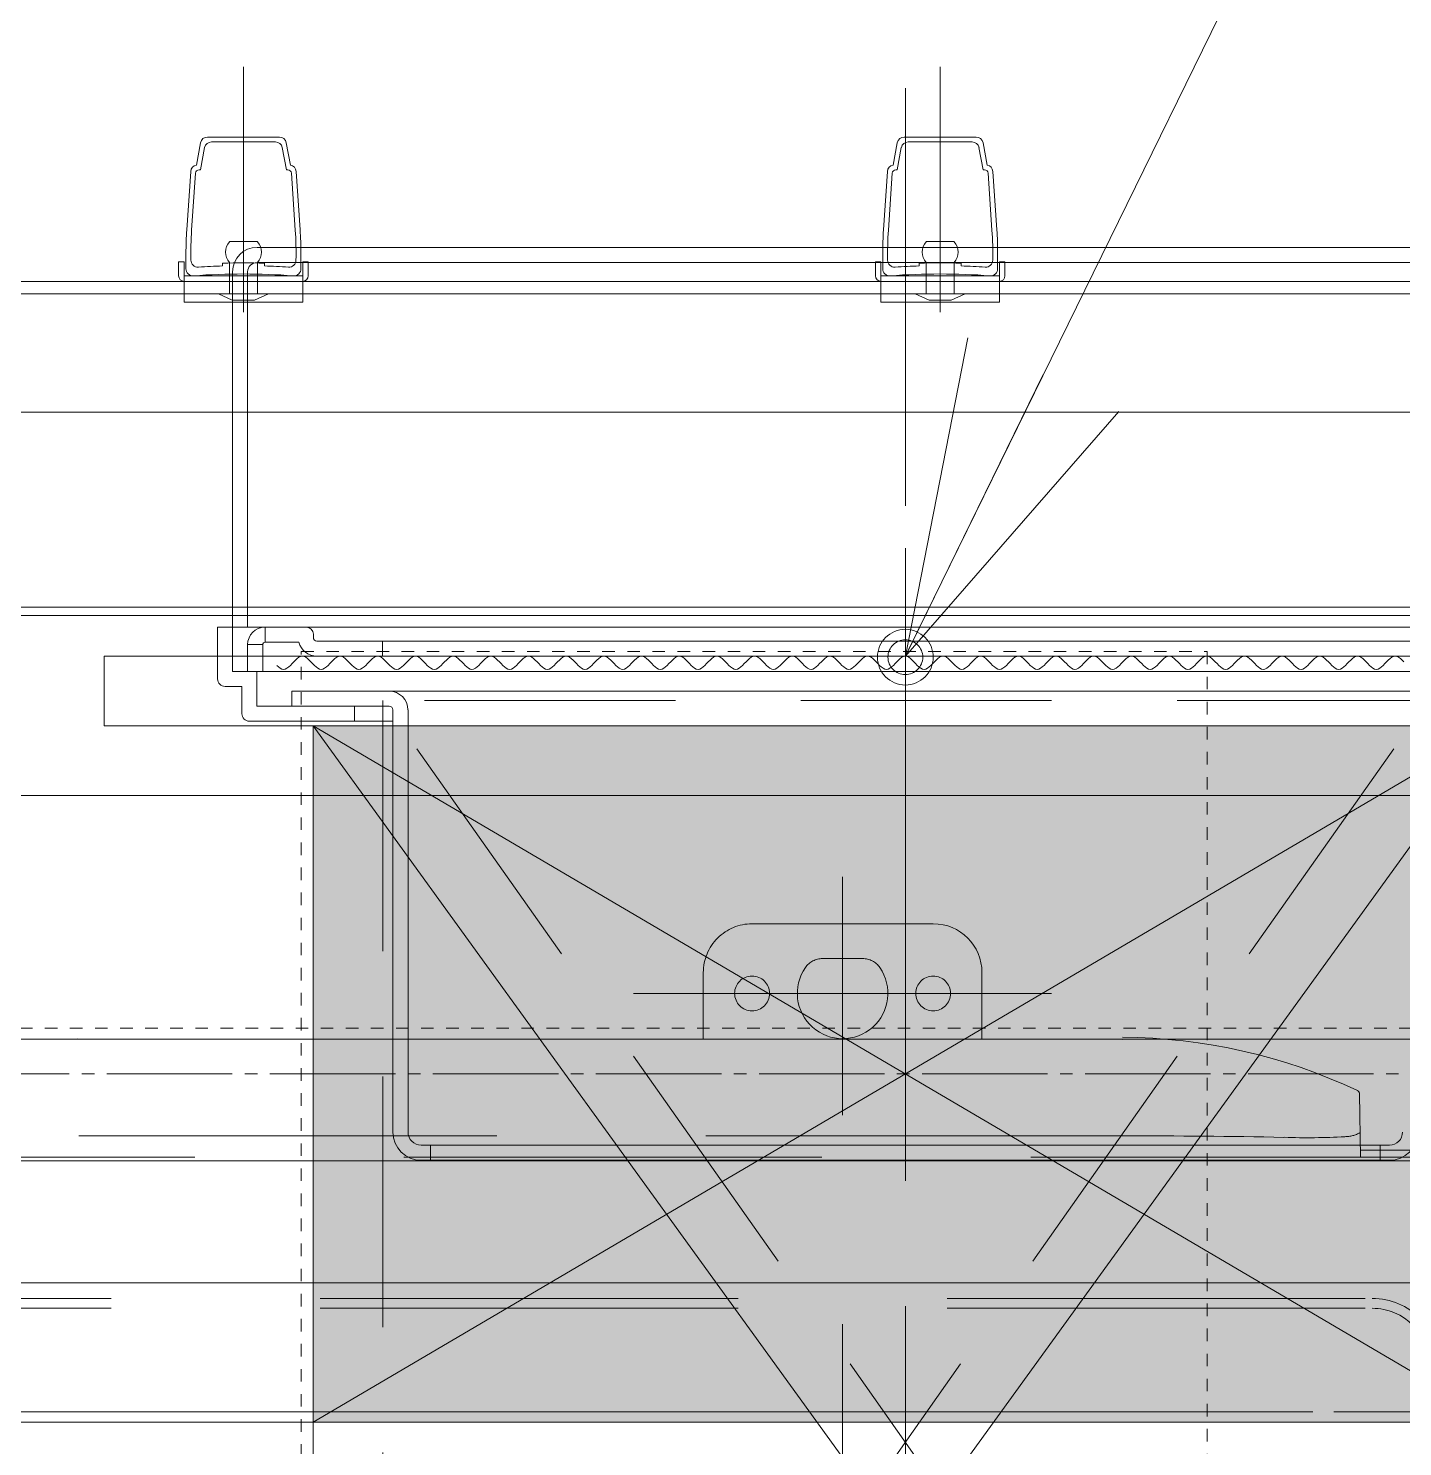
# Model space of a CAD drawing. Units: millimetres at full size, sheet at 1:30. Extents: x -17796 to 21385, y -23279 to 7734.
# Drawn here: x -9975.6 to -9778.3, y 3428.9 to 3632.5 of the extents above; entities that cross this region are included whole.
import ezdxf

# ---------------------------------------------------------------- set-up
doc = ezdxf.new("R2010")
doc.units = ezdxf.units.MM
doc.header["$LTSCALE"] = 30
for name, pattern in [('DASHED1', [1.8, 1.2, -0.6]), ('DASHED2', [3, 2, -1]), ('USER10', [0.12, 0.06, -0.06]), ('USER4', [0.78, 0.6, -0.06, 0.06, -0.06])]:
    doc.linetypes.add(name, pattern=pattern)
for name, color, linetype, lineweight in [('0-1_(W)電灯', 253, 'Continuous', 18), ('0-B_0_6P', 54, 'USER4', 18), ('3-8_符号', 6, 'Continuous', 18), ('3-C_備品', 6, 'Continuous', 18), ('E-6_白実線', 134, 'Continuous', 9), ('E-A_---', 4, 'DASHED2', 9), ('F-6_白実線', 134, 'Continuous', 9)]:
    doc.layers.add(name, color=color, linetype=linetype, lineweight=lineweight)

# ---------------------------------------------------------------- blocks, each defined once
blk = doc.blocks.new('ah220k')
at = {"layer": 'E-A_---', "color": 7}
for p, q in [((-279.26, 188.09), (-279.26, -206.12)), ((245.74, -144.2), (-355.26, -144.2)), ((245.74, -145.61), (-355.26, -145.61)), ((-366.26, -165.9), (256.74, -165.9)), ((-366.26, -166.9), (-353.59, -166.9)), ((-353.6, -165.9), (-353.44, -175)), ((-319.64, -168.95), (103.03, -168.95)), ((-319.41, -182.76), (102.8, -183.1)), ((-299.26, -192.4), (-299.26, -182.78)), ((-259.26, -182.81), (-259.26, -192.4)), ((-309.26, -189.4), (-249.26, -189.4)), ((-282.13, -194.4), (-276.38, -194.4)), ((-266.26, -199.4), (-292.26, -199.4))]:
    blk.add_line(p, q, dxfattribs=at)
for centre in [(-292.26, -189.4), (-266.26, -189.4)]:
    blk.add_circle(centre, 2.5, dxfattribs=at)
for centre, radius, start, end in [((-355.26, -135.9), 9.71, 180, 270), ((-355.26, -135.9), 8.29, 180, 270), ((-351.31, -173.39), 4.56, 90.3364, 119.2362), ((-346.02, -266.84), 98.16, 88.0317, 93.1056), ((-321.2, 896.18), 1065.13, 268.84881, 270.08379), ((-352.94, -174.99), 0.5, 181.0318, 245.1723), ((-318.99, -103.11), 80, 244.7183, 269.6983), ((-279.26, -189.4), 6.5, 325.1501, 214.8499), ((-292.26, -192.4), 7, 180, 270), ((-282.13, -191.4), 3, 214.8499, 270), ((-276.38, -191.4), 3, 270, 325.1501), ((-266.26, -192.4), 7, 270, 0)]:
    blk.add_arc(centre, radius, start, end, dxfattribs=at)

msp = doc.modelspace()

# ---------------------------------------------------------------- linework, layer by layer
at = {"layer": '0-1_(W)電灯', "color": 9}
for p, q in [((-9944.72, 3627.02), (-9944.72, 3591.79)), ((-9844.72, 3627.02), (-9844.72, 3591.79)), ((-9949.89, 3616.94), (-9939.55, 3616.94)), ((-9849.89, 3616.94), (-9839.55, 3616.94)), ((-9950.88, 3616.12), (-9951.48, 3612.92)), ((-9950.3, 3615.42), (-9950.9, 3612.22)), ((-9949.31, 3616.24), (-9940.13, 3616.24)), ((-9939.15, 3615.42), (-9938.55, 3612.22)), ((-9938.57, 3616.12), (-9937.97, 3612.92)), ((-9850.88, 3616.12), (-9851.48, 3612.92)), ((-9850.3, 3615.42), (-9850.9, 3612.22)), ((-9849.31, 3616.24), (-9840.13, 3616.24)), ((-9839.15, 3615.42), (-9838.55, 3612.22)), ((-9838.57, 3616.12), (-9837.97, 3612.92)), ((-9952.29, 3612), (-9952.86, 3603.64)), ((-9951.6, 3611.75), (-9952.16, 3603.59)), ((-9951.1, 3612.22), (-9950.9, 3612.22)), ((-9938.55, 3612.22), (-9938.34, 3612.22)), ((-9937.29, 3603.59), (-9937.84, 3611.75)), ((-9936.59, 3603.64), (-9937.16, 3612)), ((-9852.29, 3612), (-9852.86, 3603.64)), ((-9851.6, 3611.75), (-9852.16, 3603.59)), ((-9851.1, 3612.22), (-9850.9, 3612.22)), ((-9838.55, 3612.22), (-9838.34, 3612.22)), ((-9837.29, 3603.59), (-9837.84, 3611.75)), ((-9836.59, 3603.64), (-9837.16, 3612)), ((-9946.72, 3601.92), (-9942.72, 3601.92)), ((-9846.72, 3601.92), (-9842.72, 3601.92)), ((-9954.02, 3599.02), (-9954.02, 3597.02)), ((-9953.22, 3599.02), (-9954.02, 3599.02)), ((-9953.22, 3599.02), (-9953.22, 3593.22)), ((-9952.97, 3600.23), (-9952.97, 3598.02)), ((-9947.72, 3598.83), (-9947.72, 3598.43)), ((-9946.72, 3597.02), (-9946.72, 3598.92)), ((-9942.72, 3597.02), (-9942.72, 3598.92)), ((-9941.72, 3598.83), (-9941.72, 3598.43)), ((-9936.47, 3600.23), (-9936.47, 3598.02)), ((-9936.22, 3599.02), (-9936.22, 3593.22)), ((-9935.42, 3599.02), (-9936.22, 3599.02)), ((-9935.42, 3599.02), (-9935.42, 3597.02)), ((-9854.02, 3599.02), (-9854.02, 3597.02)), ((-9853.22, 3599.02), (-9854.02, 3599.02)), ((-9853.22, 3599.02), (-9853.22, 3593.22)), ((-9852.97, 3600.23), (-9852.97, 3598.02)), ((-9847.72, 3598.83), (-9847.72, 3598.43)), ((-9846.72, 3597.02), (-9846.72, 3598.92)), ((-9842.72, 3597.02), (-9842.72, 3598.92)), ((-9841.72, 3598.83), (-9841.72, 3598.43)), ((-9836.47, 3600.23), (-9836.47, 3598.02)), ((-9836.22, 3599.02), (-9836.22, 3593.22)), ((-9835.42, 3599.02), (-9836.22, 3599.02)), ((-9835.42, 3599.02), (-9835.42, 3597.02)), ((-9936.22, 3597.02), (-9953.22, 3597.02)), ((-9946.72, 3594.42), (-9946.72, 3596.96)), ((-9942.72, 3594.42), (-9942.72, 3596.96)), ((-9836.22, 3597.02), (-9853.22, 3597.02)), ((-9846.72, 3594.42), (-9846.72, 3596.96)), ((-9842.72, 3594.42), (-9842.72, 3596.96)), ((-10981.82, 3594.42), (-9775.97, 3594.42)), ((-9936.22, 3596.22), (-9953.22, 3596.22)), ((-9946.32, 3593.52), (-9948.32, 3594.42)), ((-9943.12, 3593.52), (-9941.12, 3594.42)), ((-9836.22, 3596.22), (-9853.22, 3596.22)), ((-9846.32, 3593.52), (-9848.32, 3594.42)), ((-9843.12, 3593.52), (-9841.12, 3594.42)), ((-9936.22, 3593.22), (-9953.22, 3593.22)), ((-9946.32, 3593.52), (-9943.12, 3593.52)), ((-9836.22, 3593.22), (-9853.22, 3593.22)), ((-9846.32, 3593.52), (-9843.12, 3593.52)), ((-11018.07, 3577.42), (-9768.37, 3577.42)), ((-9788.22, 3549.42), (-11001.23, 3549.42)), ((-11001.23, 3548.22), (-9788.22, 3548.22)), ((-9788.22, 3549.42), (-9665.72, 3549.42)), ((-9788.22, 3548.22), (-9650.72, 3548.22)), ((-11099.72, 3522.42), (-9689.72, 3522.42)), ((-10374.72, 3469.92), (-9727.72, 3469.92)), ((-11099.72, 3452.42), (-9689.72, 3452.42)), ((-9791.22, 3433.92), (-11114.72, 3433.92)), ((-9674.72, 3433.92), (-9788.22, 3433.92)), ((-9791.22, 3432.42), (-11114.72, 3432.42)), ((-9674.72, 3432.42), (-9788.22, 3432.42))]:
    msp.add_line(p, q, dxfattribs=at)
at = {"layer": '0-1_(W)電灯', "color": 7}
msp.add_line((-9689.72, 3487.42), (-11099.72, 3487.42), dxfattribs=at)
at = {"layer": '0-1_(W)電灯', "color": 9}
msp.add_lwpolyline([(-10504.47, 3596.22), (-9775.87, 3596.22), (-9756.47, 3596.22)], dxfattribs=at)
msp.add_lwpolyline([(-9689.72, 3452.42), (-11099.72, 3452.42), (-11099.72, 3522.42), (-9689.72, 3522.42)], close=True, dxfattribs=at)
for centre, radius, start, end in [((-9949.89, 3615.94), 1, 90, 169.3803), ((-9939.55, 3615.94), 1, 10.6197, 90), ((-9849.89, 3615.94), 1, 90, 169.3803), ((-9839.55, 3615.94), 1, 10.6197, 90), ((-9949.31, 3615.24), 1, 90, 169.3803), ((-9940.13, 3615.24), 1, 10.6197, 90), ((-9849.31, 3615.24), 1, 90, 169.3803), ((-9840.13, 3615.24), 1, 10.6197, 90), ((-9951.29, 3611.94), 1, 100.8048, 176.0995), ((-9938.16, 3611.94), 1, 3.9005, 79.1952), ((-9851.29, 3611.94), 1, 100.8048, 176.0995), ((-9838.16, 3611.94), 1, 3.9005, 79.1952), ((-9951.1, 3611.72), 0.5, 90, 176.0995), ((-9938.34, 3611.72), 0.5, 3.9005, 90), ((-9851.1, 3611.72), 0.5, 90, 176.0995), ((-9838.34, 3611.72), 0.5, 3.9005, 90), ((-9902.97, 3600.23), 50, 176.0995, 180), ((-9902.97, 3600.23), 49.3, 176.0995, 181.146), ((-9986.47, 3600.23), 49.3, 358.854, 3.9005), ((-9986.47, 3600.23), 50, 0, 3.9005), ((-9802.97, 3600.23), 50, 176.0995, 180), ((-9802.97, 3600.23), 49.3, 176.0995, 181.146), ((-9886.47, 3600.23), 49.3, 358.854, 3.9005), ((-9886.47, 3600.23), 50, 0, 3.9005), ((-9945.12, 3600.42), 2.19, 136.8476, 223.1524), ((-9944.32, 3600.42), 2.19, 316.8476, 43.1524), ((-9845.12, 3600.42), 2.19, 136.8476, 223.1524), ((-9844.32, 3600.42), 2.19, 316.8476, 43.1524), ((-9951.26, 3599.27), 1, 181.146, 273.6692), ((-9944.72, 3497.28), 101.2, 91.6987, 93.6692), ((-9944.72, 3497.28), 101.6, 88.308, 91.692), ((-9944.72, 3497.28), 101.2, 86.3308, 88.3013), ((-9938.18, 3599.27), 1, 266.3308, 358.854), ((-9851.26, 3599.27), 1, 181.146, 273.6692), ((-9844.72, 3497.28), 101.2, 91.6987, 93.6692), ((-9844.72, 3497.28), 101.6, 88.308, 91.692), ((-9844.72, 3497.28), 101.2, 86.3308, 88.3013), ((-9838.18, 3599.27), 1, 266.3308, 358.854), ((-9953.22, 3597.02), 0.8, 180, 270), ((-9951.97, 3598.02), 1, 180, 274.1164), ((-9944.72, 3497.28), 100, 85.8837, 94.1164), ((-9937.47, 3598.02), 1, 265.8836, 0), ((-9936.22, 3597.02), 0.8, 270, 0), ((-9853.22, 3597.02), 0.8, 180, 270), ((-9851.97, 3598.02), 1, 180, 274.1164), ((-9844.72, 3497.28), 100, 85.8837, 94.1164), ((-9837.47, 3598.02), 1, 265.8836, 0), ((-9836.22, 3597.02), 0.8, 270, 0)]:
    msp.add_arc(centre, radius, start, end, dxfattribs=at)
at = {"layer": '0-B_0_6P'}
msp.add_line((-16539.72, 3482.42), (-7839.72, 3482.42), dxfattribs=at)
at = {"layer": '3-8_符号', "linetype": 'USER10'}
for p, q in [((-9806.42, 3543.05), (-9806.42, 3143.05)), ((-10556.42, 3488.98), (-9756.42, 3488.98))]:
    msp.add_line(p, q, dxfattribs=at)
msp.add_lwpolyline([(-9936.42, 3143.05), (-9936.42, 3543.05), (-9806.42, 3543.05)], dxfattribs=at)
at = {"layer": '3-C_備品', "color": 7}
msp.add_line((-9849.72, 3542.42), (-9829.92, 3582.83), dxfattribs=at)
at = {"layer": '3-C_備品'}
for p, q in [((-9934.72, 3532.42), (-9934.72, 3297.42)), ((-9934.72, 3532.42), (-9764.72, 3297.42)), ((-9934.72, 3297.42), (-9764.72, 3532.42))]:
    msp.add_line(p, q, dxfattribs=at)
msp.add_lwpolyline([(-9649.21, 3767.49), (-9739.43, 3767.49), (-9849.33, 3543.22)], dxfattribs=at)
at = {"layer": '3-C_備品', "color": 7}
msp.add_lwpolyline([(-9819.09, 3577.52), (-9849.72, 3542.42), (-9840.75, 3588.13)], dxfattribs=at)
at = {"layer": '3-C_備品'}
msp.add_lwpolyline([(-9964.72, 3542.42), (-9734.72, 3542.42), (-9734.72, 3532.42), (-9964.72, 3532.42)], close=True, dxfattribs=at)
at = {"layer": 'E-6_白実線', "linetype": 'DASHED1'}
for p, q in [((-9849.72, 3611.92), (-9849.72, 3459.2)), ((-9849.72, 3611.06), (-9849.72, 3283.09)), ((-9774.72, 3536.06), (-9924.72, 3536.06)), ((-9924.72, 3536.06), (-9924.72, 3323.06)), ((-9774.72, 3323.06), (-9924.72, 3536.06)), ((-9924.72, 3323.06), (-9774.72, 3536.06))]:
    msp.add_line(p, q, dxfattribs=at)
at = {"layer": 'E-6_白実線'}
for p, q in [((-9756.68, 3601.1), (-9942.77, 3601.1)), ((-9756.68, 3598.94), (-9942.77, 3598.94)), ((-9946.28, 3597.58), (-9946.28, 3546.57)), ((-9944.12, 3597.58), (-9944.12, 3546.57)), ((-9948.44, 3539.14), (-9948.44, 3546.57)), ((-9946.28, 3540.22), (-9946.28, 3546.57)), ((-9757.83, 3546.57), (-9941.62, 3546.57)), ((-9934.69, 3545.57), (-9934.69, 3545.07)), ((-9944.12, 3544.06), (-9944.12, 3540.22)), ((-9944.12, 3544.06), (-9944.12, 3540.22)), ((-9941.95, 3544.06), (-9944.12, 3544.06)), ((-9941.95, 3544.06), (-9941.95, 3540.22)), ((-9941.62, 3544.4), (-9936.77, 3544.4)), ((-9765.26, 3544.57), (-9934.19, 3544.57)), ((-9924.77, 3544.57), (-9924.77, 3542.4)), ((-9934.79, 3541.33), (-9934.54, 3541.08)), ((-9765.26, 3542.4), (-9934.19, 3542.4)), ((-9919.8, 3542.36), (-9920.04, 3542.4)), ((-9919.57, 3542.24), (-9919.8, 3542.36)), ((-9919.33, 3542.06), (-9919.57, 3542.24)), ((-9919.09, 3541.83), (-9919.33, 3542.06)), ((-9918.84, 3541.58), (-9919.09, 3541.83)), ((-9918.59, 3541.33), (-9918.84, 3541.58)), ((-9918.34, 3541.08), (-9918.59, 3541.33)), ((-9916.09, 3541.33), (-9916.34, 3541.08)), ((-9915.85, 3541.58), (-9916.09, 3541.33)), ((-9915.6, 3541.83), (-9915.85, 3541.58)), ((-9915.36, 3542.06), (-9915.6, 3541.83)), ((-9915.12, 3542.24), (-9915.36, 3542.06)), ((-9914.87, 3542.36), (-9915.12, 3542.24)), ((-9914.63, 3542.4), (-9914.87, 3542.36)), ((-9914.38, 3542.36), (-9914.63, 3542.4)), ((-9914.14, 3542.24), (-9914.38, 3542.36)), ((-9913.89, 3542.06), (-9914.14, 3542.24)), ((-9913.65, 3541.83), (-9913.89, 3542.06)), ((-9913.4, 3541.58), (-9913.65, 3541.83)), ((-9913.15, 3541.33), (-9913.4, 3541.58)), ((-9912.91, 3541.08), (-9913.15, 3541.33)), ((-9910.69, 3541.33), (-9910.94, 3541.08)), ((-9910.45, 3541.58), (-9910.69, 3541.33)), ((-9910.2, 3541.83), (-9910.45, 3541.58)), ((-9909.96, 3542.06), (-9910.2, 3541.83)), ((-9909.71, 3542.24), (-9909.96, 3542.06)), ((-9909.46, 3542.36), (-9909.71, 3542.24)), ((-9909.22, 3542.4), (-9909.46, 3542.36)), ((-9908.97, 3542.36), (-9909.22, 3542.4)), ((-9908.73, 3542.24), (-9908.97, 3542.36)), ((-9908.48, 3542.06), (-9908.73, 3542.24)), ((-9908.24, 3541.83), (-9908.48, 3542.06)), ((-9907.99, 3541.58), (-9908.24, 3541.83)), ((-9907.74, 3541.33), (-9907.99, 3541.58)), ((-9907.5, 3541.08), (-9907.74, 3541.33)), ((-9905.28, 3541.33), (-9905.53, 3541.08)), ((-9905.04, 3541.58), (-9905.28, 3541.33)), ((-9904.79, 3541.83), (-9905.04, 3541.58)), ((-9904.55, 3542.06), (-9904.79, 3541.83)), ((-9904.3, 3542.24), (-9904.55, 3542.06)), ((-9904.06, 3542.36), (-9904.3, 3542.24)), ((-9903.81, 3542.4), (-9904.06, 3542.36)), ((-9903.56, 3542.36), (-9903.81, 3542.4)), ((-9903.32, 3542.24), (-9903.56, 3542.36)), ((-9903.07, 3542.06), (-9903.32, 3542.24)), ((-9902.83, 3541.83), (-9903.07, 3542.06)), ((-9902.58, 3541.58), (-9902.83, 3541.83)), ((-9902.33, 3541.33), (-9902.58, 3541.58)), ((-9902.09, 3541.08), (-9902.33, 3541.33)), ((-9899.88, 3541.33), (-9900.12, 3541.08)), ((-9899.63, 3541.58), (-9899.88, 3541.33)), ((-9899.38, 3541.83), (-9899.63, 3541.58)), ((-9899.14, 3542.06), (-9899.38, 3541.83)), ((-9898.89, 3542.24), (-9899.14, 3542.06)), ((-9898.65, 3542.36), (-9898.89, 3542.24)), ((-9898.4, 3542.4), (-9898.65, 3542.36)), ((-9898.16, 3542.36), (-9898.4, 3542.4)), ((-9897.91, 3542.24), (-9898.16, 3542.36)), ((-9897.66, 3542.06), (-9897.91, 3542.24)), ((-9897.42, 3541.83), (-9897.66, 3542.06)), ((-9897.17, 3541.58), (-9897.42, 3541.83)), ((-9896.93, 3541.33), (-9897.17, 3541.58)), ((-9896.68, 3541.08), (-9896.93, 3541.33)), ((-9894.47, 3541.33), (-9894.71, 3541.08)), ((-9894.22, 3541.58), (-9894.47, 3541.33)), ((-9893.98, 3541.83), (-9894.22, 3541.58)), ((-9893.73, 3542.06), (-9893.98, 3541.83)), ((-9893.48, 3542.24), (-9893.73, 3542.06)), ((-9893.24, 3542.36), (-9893.48, 3542.24)), ((-9892.99, 3542.4), (-9893.24, 3542.36)), ((-9892.75, 3542.36), (-9892.99, 3542.4)), ((-9892.5, 3542.24), (-9892.75, 3542.36)), ((-9892.26, 3542.06), (-9892.5, 3542.24)), ((-9892.01, 3541.83), (-9892.26, 3542.06)), ((-9891.76, 3541.58), (-9892.01, 3541.83)), ((-9891.52, 3541.33), (-9891.76, 3541.58)), ((-9891.27, 3541.08), (-9891.52, 3541.33)), ((-9889.06, 3541.33), (-9889.3, 3541.08)), ((-9888.81, 3541.58), (-9889.06, 3541.33)), ((-9888.57, 3541.83), (-9888.81, 3541.58)), ((-9888.32, 3542.06), (-9888.57, 3541.83)), ((-9888.08, 3542.24), (-9888.32, 3542.06)), ((-9887.83, 3542.36), (-9888.08, 3542.24)), ((-9887.58, 3542.4), (-9887.83, 3542.36)), ((-9887.34, 3542.36), (-9887.58, 3542.4)), ((-9887.09, 3542.24), (-9887.34, 3542.36)), ((-9886.85, 3542.06), (-9887.09, 3542.24)), ((-9886.6, 3541.83), (-9886.85, 3542.06)), ((-9886.35, 3541.58), (-9886.6, 3541.83)), ((-9886.11, 3541.33), (-9886.35, 3541.58)), ((-9885.86, 3541.08), (-9886.11, 3541.33)), ((-9883.65, 3541.33), (-9883.9, 3541.08)), ((-9883.4, 3541.58), (-9883.65, 3541.33)), ((-9883.16, 3541.83), (-9883.4, 3541.58)), ((-9882.91, 3542.06), (-9883.16, 3541.83)), ((-9882.67, 3542.24), (-9882.91, 3542.06)), ((-9882.42, 3542.36), (-9882.67, 3542.24)), ((-9882.18, 3542.4), (-9882.42, 3542.36)), ((-9881.93, 3542.36), (-9882.18, 3542.4)), ((-9881.68, 3542.24), (-9881.93, 3542.36)), ((-9881.44, 3542.06), (-9881.68, 3542.24)), ((-9881.19, 3541.83), (-9881.44, 3542.06)), ((-9880.95, 3541.58), (-9881.19, 3541.83)), ((-9880.7, 3541.33), (-9880.95, 3541.58)), ((-9880.45, 3541.08), (-9880.7, 3541.33)), ((-9878.24, 3541.33), (-9878.49, 3541.08)), ((-9878, 3541.58), (-9878.24, 3541.33)), ((-9877.75, 3541.83), (-9878, 3541.58)), ((-9877.5, 3542.06), (-9877.75, 3541.83)), ((-9877.26, 3542.24), (-9877.5, 3542.06)), ((-9877.01, 3542.36), (-9877.26, 3542.24)), ((-9876.77, 3542.4), (-9877.01, 3542.36)), ((-9876.52, 3542.36), (-9876.77, 3542.4)), ((-9876.28, 3542.24), (-9876.52, 3542.36)), ((-9876.03, 3542.06), (-9876.28, 3542.24)), ((-9875.78, 3541.83), (-9876.03, 3542.06)), ((-9875.54, 3541.58), (-9875.78, 3541.83)), ((-9875.29, 3541.33), (-9875.54, 3541.58)), ((-9875.05, 3541.08), (-9875.29, 3541.33)), ((-9872.83, 3541.33), (-9873.08, 3541.08)), ((-9872.59, 3541.58), (-9872.83, 3541.33)), ((-9872.34, 3541.83), (-9872.59, 3541.58)), ((-9872.1, 3542.06), (-9872.34, 3541.83)), ((-9871.85, 3542.24), (-9872.1, 3542.06)), ((-9871.6, 3542.36), (-9871.85, 3542.24)), ((-9871.36, 3542.4), (-9871.6, 3542.36)), ((-9871.11, 3542.36), (-9871.36, 3542.4)), ((-9870.87, 3542.24), (-9871.11, 3542.36)), ((-9870.62, 3542.06), (-9870.87, 3542.24)), ((-9870.37, 3541.83), (-9870.62, 3542.06)), ((-9870.13, 3541.58), (-9870.37, 3541.83)), ((-9869.88, 3541.33), (-9870.13, 3541.58)), ((-9869.64, 3541.08), (-9869.88, 3541.33)), ((-9867.42, 3541.33), (-9867.67, 3541.08)), ((-9867.18, 3541.58), (-9867.42, 3541.33)), ((-9866.93, 3541.83), (-9867.18, 3541.58)), ((-9866.69, 3542.06), (-9866.93, 3541.83)), ((-9866.44, 3542.24), (-9866.69, 3542.06)), ((-9866.2, 3542.36), (-9866.44, 3542.24)), ((-9865.95, 3542.4), (-9866.2, 3542.36)), ((-9865.7, 3542.36), (-9865.95, 3542.4)), ((-9865.46, 3542.24), (-9865.7, 3542.36)), ((-9865.21, 3542.06), (-9865.46, 3542.24)), ((-9864.97, 3541.83), (-9865.21, 3542.06)), ((-9864.72, 3541.58), (-9864.97, 3541.83)), ((-9864.47, 3541.33), (-9864.72, 3541.58)), ((-9864.23, 3541.08), (-9864.47, 3541.33)), ((-9862.02, 3541.33), (-9862.26, 3541.08)), ((-9861.77, 3541.58), (-9862.02, 3541.33)), ((-9861.52, 3541.83), (-9861.77, 3541.58)), ((-9861.28, 3542.06), (-9861.52, 3541.83)), ((-9861.03, 3542.24), (-9861.28, 3542.06)), ((-9860.79, 3542.36), (-9861.03, 3542.24)), ((-9860.54, 3542.4), (-9860.79, 3542.36)), ((-9860.3, 3542.36), (-9860.54, 3542.4)), ((-9860.05, 3542.24), (-9860.3, 3542.36)), ((-9859.8, 3542.06), (-9860.05, 3542.24)), ((-9859.56, 3541.83), (-9859.8, 3542.06)), ((-9859.31, 3541.58), (-9859.56, 3541.83)), ((-9859.07, 3541.33), (-9859.31, 3541.58)), ((-9858.82, 3541.08), (-9859.07, 3541.33)), ((-9856.61, 3541.33), (-9856.85, 3541.08)), ((-9856.36, 3541.58), (-9856.61, 3541.33)), ((-9856.12, 3541.83), (-9856.36, 3541.58)), ((-9855.87, 3542.06), (-9856.12, 3541.83)), ((-9855.62, 3542.24), (-9855.87, 3542.06)), ((-9855.38, 3542.36), (-9855.62, 3542.24)), ((-9855.13, 3542.4), (-9855.38, 3542.36)), ((-9854.89, 3542.36), (-9855.13, 3542.4)), ((-9854.64, 3542.24), (-9854.89, 3542.36)), ((-9854.39, 3542.06), (-9854.64, 3542.24)), ((-9854.15, 3541.83), (-9854.39, 3542.06)), ((-9853.9, 3541.58), (-9854.15, 3541.83)), ((-9853.66, 3541.33), (-9853.9, 3541.58)), ((-9853.41, 3541.08), (-9853.66, 3541.33)), ((-9851.2, 3541.33), (-9851.44, 3541.08)), ((-9850.95, 3541.58), (-9851.2, 3541.33)), ((-9850.71, 3541.83), (-9850.95, 3541.58)), ((-9850.46, 3542.06), (-9850.71, 3541.83)), ((-9850.22, 3542.24), (-9850.46, 3542.06)), ((-9849.97, 3542.36), (-9850.22, 3542.24)), ((-9849.72, 3542.4), (-9849.97, 3542.36)), ((-9849.48, 3542.36), (-9849.72, 3542.4)), ((-9849.23, 3542.24), (-9849.48, 3542.36)), ((-9848.99, 3542.06), (-9849.23, 3542.24)), ((-9848.74, 3541.83), (-9848.99, 3542.06)), ((-9848.49, 3541.58), (-9848.74, 3541.83)), ((-9848.25, 3541.33), (-9848.49, 3541.58)), ((-9848, 3541.08), (-9848.25, 3541.33)), ((-9845.79, 3541.33), (-9846.04, 3541.08)), ((-9845.54, 3541.58), (-9845.79, 3541.33)), ((-9845.3, 3541.83), (-9845.54, 3541.58)), ((-9845.05, 3542.06), (-9845.3, 3541.83)), ((-9844.81, 3542.24), (-9845.05, 3542.06)), ((-9844.56, 3542.36), (-9844.81, 3542.24)), ((-9844.32, 3542.4), (-9844.56, 3542.36)), ((-9844.07, 3542.36), (-9844.32, 3542.4)), ((-9843.82, 3542.24), (-9844.07, 3542.36)), ((-9843.58, 3542.06), (-9843.82, 3542.24)), ((-9843.33, 3541.83), (-9843.58, 3542.06)), ((-9843.09, 3541.58), (-9843.33, 3541.83)), ((-9842.84, 3541.33), (-9843.09, 3541.58)), ((-9842.59, 3541.08), (-9842.84, 3541.33)), ((-9840.38, 3541.33), (-9840.63, 3541.08)), ((-9840.14, 3541.58), (-9840.38, 3541.33)), ((-9839.89, 3541.83), (-9840.14, 3541.58)), ((-9839.64, 3542.06), (-9839.89, 3541.83)), ((-9839.4, 3542.24), (-9839.64, 3542.06)), ((-9839.15, 3542.36), (-9839.4, 3542.24)), ((-9838.91, 3542.4), (-9839.15, 3542.36)), ((-9838.66, 3542.36), (-9838.91, 3542.4)), ((-9838.41, 3542.24), (-9838.66, 3542.36)), ((-9838.17, 3542.06), (-9838.41, 3542.24)), ((-9837.92, 3541.83), (-9838.17, 3542.06)), ((-9837.68, 3541.58), (-9837.92, 3541.83)), ((-9837.43, 3541.33), (-9837.68, 3541.58)), ((-9837.19, 3541.08), (-9837.43, 3541.33)), ((-9834.97, 3541.33), (-9835.22, 3541.08)), ((-9834.73, 3541.58), (-9834.97, 3541.33)), ((-9834.48, 3541.83), (-9834.73, 3541.58)), ((-9834.24, 3542.06), (-9834.48, 3541.83)), ((-9833.99, 3542.24), (-9834.24, 3542.06)), ((-9833.74, 3542.36), (-9833.99, 3542.24)), ((-9833.5, 3542.4), (-9833.74, 3542.36)), ((-9833.25, 3542.36), (-9833.5, 3542.4)), ((-9833.01, 3542.24), (-9833.25, 3542.36)), ((-9832.76, 3542.06), (-9833.01, 3542.24)), ((-9832.51, 3541.83), (-9832.76, 3542.06)), ((-9832.27, 3541.58), (-9832.51, 3541.83)), ((-9832.02, 3541.33), (-9832.27, 3541.58)), ((-9831.78, 3541.08), (-9832.02, 3541.33)), ((-9829.56, 3541.33), (-9829.81, 3541.08)), ((-9829.32, 3541.58), (-9829.56, 3541.33)), ((-9829.07, 3541.83), (-9829.32, 3541.58)), ((-9828.83, 3542.06), (-9829.07, 3541.83)), ((-9828.58, 3542.24), (-9828.83, 3542.06)), ((-9828.34, 3542.36), (-9828.58, 3542.24)), ((-9828.09, 3542.4), (-9828.34, 3542.36)), ((-9827.84, 3542.36), (-9828.09, 3542.4)), ((-9827.6, 3542.24), (-9827.84, 3542.36)), ((-9827.35, 3542.06), (-9827.6, 3542.24)), ((-9827.11, 3541.83), (-9827.35, 3542.06)), ((-9826.86, 3541.58), (-9827.11, 3541.83)), ((-9826.61, 3541.33), (-9826.86, 3541.58)), ((-9826.37, 3541.08), (-9826.61, 3541.33)), ((-9824.16, 3541.33), (-9824.4, 3541.08)), ((-9823.91, 3541.58), (-9824.16, 3541.33)), ((-9823.66, 3541.83), (-9823.91, 3541.58)), ((-9823.42, 3542.06), (-9823.66, 3541.83)), ((-9823.17, 3542.24), (-9823.42, 3542.06)), ((-9822.93, 3542.36), (-9823.17, 3542.24)), ((-9822.68, 3542.4), (-9822.93, 3542.36)), ((-9822.44, 3542.36), (-9822.68, 3542.4)), ((-9822.19, 3542.24), (-9822.44, 3542.36)), ((-9821.94, 3542.06), (-9822.19, 3542.24)), ((-9821.7, 3541.83), (-9821.94, 3542.06)), ((-9821.45, 3541.58), (-9821.7, 3541.83)), ((-9821.21, 3541.33), (-9821.45, 3541.58)), ((-9820.96, 3541.08), (-9821.21, 3541.33)), ((-9818.75, 3541.33), (-9818.99, 3541.08)), ((-9818.5, 3541.58), (-9818.75, 3541.33)), ((-9818.26, 3541.83), (-9818.5, 3541.58)), ((-9818.01, 3542.06), (-9818.26, 3541.83)), ((-9817.76, 3542.24), (-9818.01, 3542.06)), ((-9817.52, 3542.36), (-9817.76, 3542.24)), ((-9817.27, 3542.4), (-9817.52, 3542.36)), ((-9817.03, 3542.36), (-9817.27, 3542.4)), ((-9816.78, 3542.24), (-9817.03, 3542.36)), ((-9816.53, 3542.06), (-9816.78, 3542.24)), ((-9816.29, 3541.83), (-9816.53, 3542.06)), ((-9816.04, 3541.58), (-9816.29, 3541.83)), ((-9815.8, 3541.33), (-9816.04, 3541.58)), ((-9815.55, 3541.08), (-9815.8, 3541.33)), ((-9813.34, 3541.33), (-9813.58, 3541.08)), ((-9813.09, 3541.58), (-9813.34, 3541.33)), ((-9812.85, 3541.83), (-9813.09, 3541.58)), ((-9812.6, 3542.06), (-9812.85, 3541.83)), ((-9812.36, 3542.24), (-9812.6, 3542.06)), ((-9812.11, 3542.36), (-9812.36, 3542.24)), ((-9811.86, 3542.4), (-9812.11, 3542.36)), ((-9811.62, 3542.36), (-9811.86, 3542.4)), ((-9811.37, 3542.24), (-9811.62, 3542.36)), ((-9811.13, 3542.06), (-9811.37, 3542.24)), ((-9810.88, 3541.83), (-9811.13, 3542.06)), ((-9810.63, 3541.58), (-9810.88, 3541.83)), ((-9810.39, 3541.33), (-9810.63, 3541.58)), ((-9810.14, 3541.08), (-9810.39, 3541.33)), ((-9807.93, 3541.33), (-9808.18, 3541.08)), ((-9807.68, 3541.58), (-9807.93, 3541.33)), ((-9807.44, 3541.83), (-9807.68, 3541.58)), ((-9807.19, 3542.06), (-9807.44, 3541.83)), ((-9806.95, 3542.24), (-9807.19, 3542.06)), ((-9806.7, 3542.36), (-9806.95, 3542.24)), ((-9806.46, 3542.4), (-9806.7, 3542.36)), ((-9806.21, 3542.36), (-9806.46, 3542.4)), ((-9805.96, 3542.24), (-9806.21, 3542.36)), ((-9805.72, 3542.06), (-9805.96, 3542.24)), ((-9805.47, 3541.83), (-9805.72, 3542.06)), ((-9805.23, 3541.58), (-9805.47, 3541.83)), ((-9804.98, 3541.33), (-9805.23, 3541.58)), ((-9804.73, 3541.08), (-9804.98, 3541.33)), ((-9802.52, 3541.33), (-9802.77, 3541.08)), ((-9802.28, 3541.58), (-9802.52, 3541.33)), ((-9802.03, 3541.83), (-9802.28, 3541.58)), ((-9801.78, 3542.06), (-9802.03, 3541.83)), ((-9801.54, 3542.24), (-9801.78, 3542.06)), ((-9801.29, 3542.36), (-9801.54, 3542.24)), ((-9801.05, 3542.4), (-9801.29, 3542.36)), ((-9800.8, 3542.36), (-9801.05, 3542.4)), ((-9800.55, 3542.24), (-9800.8, 3542.36)), ((-9800.31, 3542.06), (-9800.55, 3542.24)), ((-9800.06, 3541.83), (-9800.31, 3542.06)), ((-9799.82, 3541.58), (-9800.06, 3541.83)), ((-9799.57, 3541.33), (-9799.82, 3541.58)), ((-9799.33, 3541.08), (-9799.57, 3541.33)), ((-9797.11, 3541.33), (-9797.36, 3541.08)), ((-9796.87, 3541.58), (-9797.11, 3541.33)), ((-9796.62, 3541.83), (-9796.87, 3541.58)), ((-9796.38, 3542.06), (-9796.62, 3541.83)), ((-9796.13, 3542.24), (-9796.38, 3542.06)), ((-9795.88, 3542.36), (-9796.13, 3542.24)), ((-9795.64, 3542.4), (-9795.88, 3542.36)), ((-9795.39, 3542.36), (-9795.64, 3542.4)), ((-9795.15, 3542.24), (-9795.39, 3542.36)), ((-9794.9, 3542.06), (-9795.15, 3542.24)), ((-9794.65, 3541.83), (-9794.9, 3542.06)), ((-9794.41, 3541.58), (-9794.65, 3541.83)), ((-9794.16, 3541.33), (-9794.41, 3541.58)), ((-9793.92, 3541.08), (-9794.16, 3541.33)), ((-9791.7, 3541.33), (-9791.95, 3541.08)), ((-9791.46, 3541.58), (-9791.7, 3541.33)), ((-9791.21, 3541.83), (-9791.46, 3541.58)), ((-9790.97, 3542.06), (-9791.21, 3541.83)), ((-9790.72, 3542.24), (-9790.97, 3542.06)), ((-9790.48, 3542.36), (-9790.72, 3542.24)), ((-9790.23, 3542.4), (-9790.48, 3542.36)), ((-9789.98, 3542.36), (-9790.23, 3542.4)), ((-9789.74, 3542.24), (-9789.98, 3542.36)), ((-9789.49, 3542.06), (-9789.74, 3542.24)), ((-9789.25, 3541.83), (-9789.49, 3542.06)), ((-9789, 3541.58), (-9789.25, 3541.83)), ((-9788.75, 3541.33), (-9789, 3541.58)), ((-9788.51, 3541.08), (-9788.75, 3541.33)), ((-9786.3, 3541.33), (-9786.54, 3541.08)), ((-9786.05, 3541.58), (-9786.3, 3541.33)), ((-9785.8, 3541.83), (-9786.05, 3541.58)), ((-9785.56, 3542.06), (-9785.8, 3541.83)), ((-9785.31, 3542.24), (-9785.56, 3542.06)), ((-9785.07, 3542.36), (-9785.31, 3542.24)), ((-9784.82, 3542.4), (-9785.07, 3542.36)), ((-9784.57, 3542.36), (-9784.82, 3542.4)), ((-9784.33, 3542.24), (-9784.57, 3542.36)), ((-9784.08, 3542.06), (-9784.33, 3542.24)), ((-9783.84, 3541.83), (-9784.08, 3542.06)), ((-9783.59, 3541.58), (-9783.84, 3541.83)), ((-9783.35, 3541.33), (-9783.59, 3541.58)), ((-9783.1, 3541.08), (-9783.35, 3541.33)), ((-9780.89, 3541.33), (-9781.13, 3541.08)), ((-9780.64, 3541.58), (-9780.89, 3541.33)), ((-9780.4, 3541.83), (-9780.64, 3541.58)), ((-9780.15, 3542.06), (-9780.4, 3541.83)), ((-9779.9, 3542.24), (-9780.15, 3542.06)), ((-9779.66, 3542.36), (-9779.9, 3542.24)), ((-9779.41, 3542.4), (-9779.66, 3542.36)), ((-9779.17, 3542.36), (-9779.41, 3542.4)), ((-9778.92, 3542.24), (-9779.17, 3542.36)), ((-9778.67, 3542.06), (-9778.92, 3542.24)), ((-9778.43, 3541.83), (-9778.67, 3542.06)), ((-9778.18, 3541.58), (-9778.43, 3541.83)), ((-9753.17, 3540.22), (-9946.28, 3540.22)), ((-9942.78, 3540.22), (-9946.28, 3540.22)), ((-9944.12, 3540.22), (-9941.95, 3540.22)), ((-9942.78, 3535.22), (-9942.78, 3540.22)), ((-9938.72, 3540.55), (-9938.47, 3540.67)), ((-9927.66, 3540.67), (-9927.41, 3540.85)), ((-9923.73, 3541.08), (-9923.49, 3540.85)), ((-9918.09, 3540.85), (-9918.34, 3541.08)), ((-9917.83, 3540.67), (-9918.09, 3540.85)), ((-9917.58, 3540.55), (-9917.83, 3540.67)), ((-9917.33, 3540.51), (-9917.58, 3540.55)), ((-9917.08, 3540.55), (-9917.33, 3540.51)), ((-9916.83, 3540.67), (-9917.08, 3540.55)), ((-9916.59, 3540.85), (-9916.83, 3540.67)), ((-9916.34, 3541.08), (-9916.59, 3540.85)), ((-9912.66, 3540.85), (-9912.91, 3541.08)), ((-9912.42, 3540.67), (-9912.66, 3540.85)), ((-9912.17, 3540.55), (-9912.42, 3540.67)), ((-9911.92, 3540.51), (-9912.17, 3540.55)), ((-9911.68, 3540.55), (-9911.92, 3540.51)), ((-9911.43, 3540.67), (-9911.68, 3540.55)), ((-9911.18, 3540.85), (-9911.43, 3540.67)), ((-9910.94, 3541.08), (-9911.18, 3540.85)), ((-9907.25, 3540.85), (-9907.5, 3541.08)), ((-9907.01, 3540.67), (-9907.25, 3540.85)), ((-9906.76, 3540.55), (-9907.01, 3540.67)), ((-9906.51, 3540.51), (-9906.76, 3540.55)), ((-9906.27, 3540.55), (-9906.51, 3540.51)), ((-9906.02, 3540.67), (-9906.27, 3540.55)), ((-9905.78, 3540.85), (-9906.02, 3540.67)), ((-9905.53, 3541.08), (-9905.78, 3540.85)), ((-9901.84, 3540.85), (-9902.09, 3541.08)), ((-9901.6, 3540.67), (-9901.84, 3540.85)), ((-9901.35, 3540.55), (-9901.6, 3540.67)), ((-9901.11, 3540.51), (-9901.35, 3540.55)), ((-9900.86, 3540.55), (-9901.11, 3540.51)), ((-9900.61, 3540.67), (-9900.86, 3540.55)), ((-9900.37, 3540.85), (-9900.61, 3540.67)), ((-9900.12, 3541.08), (-9900.37, 3540.85)), ((-9896.43, 3540.85), (-9896.68, 3541.08)), ((-9896.19, 3540.67), (-9896.43, 3540.85)), ((-9895.94, 3540.55), (-9896.19, 3540.67)), ((-9895.7, 3540.51), (-9895.94, 3540.55)), ((-9895.45, 3540.55), (-9895.7, 3540.51)), ((-9895.21, 3540.67), (-9895.45, 3540.55)), ((-9894.96, 3540.85), (-9895.21, 3540.67)), ((-9894.71, 3541.08), (-9894.96, 3540.85)), ((-9891.03, 3540.85), (-9891.27, 3541.08)), ((-9890.78, 3540.67), (-9891.03, 3540.85)), ((-9890.53, 3540.55), (-9890.78, 3540.67)), ((-9890.29, 3540.51), (-9890.53, 3540.55)), ((-9890.04, 3540.55), (-9890.29, 3540.51)), ((-9889.8, 3540.67), (-9890.04, 3540.55)), ((-9889.55, 3540.85), (-9889.8, 3540.67)), ((-9889.3, 3541.08), (-9889.55, 3540.85)), ((-9885.62, 3540.85), (-9885.86, 3541.08)), ((-9885.37, 3540.67), (-9885.62, 3540.85)), ((-9885.13, 3540.55), (-9885.37, 3540.67)), ((-9884.88, 3540.51), (-9885.13, 3540.55)), ((-9884.63, 3540.55), (-9884.88, 3540.51)), ((-9884.39, 3540.67), (-9884.63, 3540.55)), ((-9884.14, 3540.85), (-9884.39, 3540.67)), ((-9883.9, 3541.08), (-9884.14, 3540.85)), ((-9880.21, 3540.85), (-9880.45, 3541.08)), ((-9879.96, 3540.67), (-9880.21, 3540.85)), ((-9879.72, 3540.55), (-9879.96, 3540.67)), ((-9879.47, 3540.51), (-9879.72, 3540.55)), ((-9879.23, 3540.55), (-9879.47, 3540.51)), ((-9878.98, 3540.67), (-9879.23, 3540.55)), ((-9878.73, 3540.85), (-9878.98, 3540.67)), ((-9878.49, 3541.08), (-9878.73, 3540.85)), ((-9874.8, 3540.85), (-9875.05, 3541.08)), ((-9874.55, 3540.67), (-9874.8, 3540.85)), ((-9874.31, 3540.55), (-9874.55, 3540.67)), ((-9874.06, 3540.51), (-9874.31, 3540.55)), ((-9873.82, 3540.55), (-9874.06, 3540.51)), ((-9873.57, 3540.67), (-9873.82, 3540.55)), ((-9873.33, 3540.85), (-9873.57, 3540.67)), ((-9873.08, 3541.08), (-9873.33, 3540.85)), ((-9869.39, 3540.85), (-9869.64, 3541.08)), ((-9869.15, 3540.67), (-9869.39, 3540.85)), ((-9868.9, 3540.55), (-9869.15, 3540.67)), ((-9868.65, 3540.51), (-9868.9, 3540.55)), ((-9868.41, 3540.55), (-9868.65, 3540.51)), ((-9868.16, 3540.67), (-9868.41, 3540.55)), ((-9867.92, 3540.85), (-9868.16, 3540.67)), ((-9867.67, 3541.08), (-9867.92, 3540.85)), ((-9863.98, 3540.85), (-9864.23, 3541.08)), ((-9863.74, 3540.67), (-9863.98, 3540.85)), ((-9863.49, 3540.55), (-9863.74, 3540.67)), ((-9863.25, 3540.51), (-9863.49, 3540.55)), ((-9863, 3540.55), (-9863.25, 3540.51)), ((-9862.75, 3540.67), (-9863, 3540.55)), ((-9862.51, 3540.85), (-9862.75, 3540.67)), ((-9862.26, 3541.08), (-9862.51, 3540.85)), ((-9858.57, 3540.85), (-9858.82, 3541.08)), ((-9858.33, 3540.67), (-9858.57, 3540.85)), ((-9858.08, 3540.55), (-9858.33, 3540.67)), ((-9857.84, 3540.51), (-9858.08, 3540.55)), ((-9857.59, 3540.55), (-9857.84, 3540.51)), ((-9857.35, 3540.67), (-9857.59, 3540.55)), ((-9857.1, 3540.85), (-9857.35, 3540.67)), ((-9856.85, 3541.08), (-9857.1, 3540.85)), ((-9853.17, 3540.85), (-9853.41, 3541.08)), ((-9852.92, 3540.67), (-9853.17, 3540.85)), ((-9852.67, 3540.55), (-9852.92, 3540.67)), ((-9852.43, 3540.51), (-9852.67, 3540.55)), ((-9852.18, 3540.55), (-9852.43, 3540.51)), ((-9851.94, 3540.67), (-9852.18, 3540.55)), ((-9851.69, 3540.85), (-9851.94, 3540.67)), ((-9851.44, 3541.08), (-9851.69, 3540.85)), ((-9847.76, 3540.85), (-9848, 3541.08)), ((-9847.51, 3540.67), (-9847.76, 3540.85)), ((-9847.27, 3540.55), (-9847.51, 3540.67)), ((-9847.02, 3540.51), (-9847.27, 3540.55)), ((-9846.77, 3540.55), (-9847.02, 3540.51)), ((-9846.53, 3540.67), (-9846.77, 3540.55)), ((-9846.28, 3540.85), (-9846.53, 3540.67)), ((-9846.04, 3541.08), (-9846.28, 3540.85)), ((-9842.35, 3540.85), (-9842.59, 3541.08)), ((-9842.1, 3540.67), (-9842.35, 3540.85)), ((-9841.86, 3540.55), (-9842.1, 3540.67)), ((-9841.61, 3540.51), (-9841.86, 3540.55)), ((-9841.37, 3540.55), (-9841.61, 3540.51)), ((-9841.12, 3540.67), (-9841.37, 3540.55)), ((-9840.87, 3540.85), (-9841.12, 3540.67)), ((-9840.63, 3541.08), (-9840.87, 3540.85)), ((-9836.94, 3540.85), (-9837.19, 3541.08)), ((-9836.69, 3540.67), (-9836.94, 3540.85)), ((-9836.45, 3540.55), (-9836.69, 3540.67)), ((-9836.2, 3540.51), (-9836.45, 3540.55)), ((-9835.96, 3540.55), (-9836.2, 3540.51)), ((-9835.71, 3540.67), (-9835.96, 3540.55)), ((-9835.46, 3540.85), (-9835.71, 3540.67)), ((-9835.22, 3541.08), (-9835.46, 3540.85)), ((-9831.53, 3540.85), (-9831.78, 3541.08)), ((-9831.29, 3540.67), (-9831.53, 3540.85)), ((-9831.04, 3540.55), (-9831.29, 3540.67)), ((-9830.79, 3540.51), (-9831.04, 3540.55)), ((-9830.55, 3540.55), (-9830.79, 3540.51)), ((-9830.3, 3540.67), (-9830.55, 3540.55)), ((-9830.06, 3540.85), (-9830.3, 3540.67)), ((-9829.81, 3541.08), (-9830.06, 3540.85)), ((-9826.12, 3540.85), (-9826.37, 3541.08)), ((-9825.88, 3540.67), (-9826.12, 3540.85)), ((-9825.63, 3540.55), (-9825.88, 3540.67)), ((-9825.39, 3540.51), (-9825.63, 3540.55)), ((-9825.14, 3540.55), (-9825.39, 3540.51)), ((-9824.89, 3540.67), (-9825.14, 3540.55)), ((-9824.65, 3540.85), (-9824.89, 3540.67)), ((-9824.4, 3541.08), (-9824.65, 3540.85)), ((-9820.71, 3540.85), (-9820.96, 3541.08)), ((-9820.47, 3540.67), (-9820.71, 3540.85)), ((-9820.22, 3540.55), (-9820.47, 3540.67)), ((-9819.98, 3540.51), (-9820.22, 3540.55)), ((-9819.73, 3540.55), (-9819.98, 3540.51)), ((-9819.48, 3540.67), (-9819.73, 3540.55)), ((-9819.24, 3540.85), (-9819.48, 3540.67)), ((-9818.99, 3541.08), (-9819.24, 3540.85)), ((-9815.31, 3540.85), (-9815.55, 3541.08)), ((-9815.06, 3540.67), (-9815.31, 3540.85)), ((-9814.81, 3540.55), (-9815.06, 3540.67)), ((-9814.57, 3540.51), (-9814.81, 3540.55)), ((-9814.32, 3540.55), (-9814.57, 3540.51)), ((-9814.08, 3540.67), (-9814.32, 3540.55)), ((-9813.83, 3540.85), (-9814.08, 3540.67)), ((-9813.58, 3541.08), (-9813.83, 3540.85)), ((-9809.9, 3540.85), (-9810.14, 3541.08)), ((-9809.65, 3540.67), (-9809.9, 3540.85)), ((-9809.41, 3540.55), (-9809.65, 3540.67)), ((-9809.16, 3540.51), (-9809.41, 3540.55)), ((-9808.91, 3540.55), (-9809.16, 3540.51)), ((-9808.67, 3540.67), (-9808.91, 3540.55)), ((-9808.42, 3540.85), (-9808.67, 3540.67)), ((-9808.18, 3541.08), (-9808.42, 3540.85)), ((-9804.49, 3540.85), (-9804.73, 3541.08)), ((-9804.24, 3540.67), (-9804.49, 3540.85)), ((-9804, 3540.55), (-9804.24, 3540.67)), ((-9803.75, 3540.51), (-9804, 3540.55)), ((-9803.5, 3540.55), (-9803.75, 3540.51)), ((-9803.26, 3540.67), (-9803.5, 3540.55)), ((-9803.01, 3540.85), (-9803.26, 3540.67)), ((-9802.77, 3541.08), (-9803.01, 3540.85)), ((-9799.08, 3540.85), (-9799.33, 3541.08)), ((-9798.83, 3540.67), (-9799.08, 3540.85)), ((-9798.59, 3540.55), (-9798.83, 3540.67)), ((-9798.34, 3540.51), (-9798.59, 3540.55)), ((-9798.1, 3540.55), (-9798.34, 3540.51)), ((-9797.85, 3540.67), (-9798.1, 3540.55)), ((-9797.6, 3540.85), (-9797.85, 3540.67)), ((-9797.36, 3541.08), (-9797.6, 3540.85)), ((-9793.67, 3540.85), (-9793.92, 3541.08)), ((-9793.43, 3540.67), (-9793.67, 3540.85)), ((-9793.18, 3540.55), (-9793.43, 3540.67)), ((-9792.93, 3540.51), (-9793.18, 3540.55)), ((-9792.69, 3540.55), (-9792.93, 3540.51)), ((-9792.44, 3540.67), (-9792.69, 3540.55)), ((-9792.2, 3540.85), (-9792.44, 3540.67)), ((-9791.95, 3541.08), (-9792.2, 3540.85)), ((-9788.26, 3540.85), (-9788.51, 3541.08)), ((-9788.02, 3540.67), (-9788.26, 3540.85)), ((-9787.77, 3540.55), (-9788.02, 3540.67)), ((-9787.53, 3540.51), (-9787.77, 3540.55)), ((-9787.28, 3540.55), (-9787.53, 3540.51)), ((-9787.03, 3540.67), (-9787.28, 3540.55)), ((-9786.79, 3540.85), (-9787.03, 3540.67)), ((-9786.54, 3541.08), (-9786.79, 3540.85)), ((-9782.85, 3540.85), (-9783.1, 3541.08)), ((-9782.61, 3540.67), (-9782.85, 3540.85)), ((-9782.36, 3540.55), (-9782.61, 3540.67)), ((-9782.12, 3540.51), (-9782.36, 3540.55)), ((-9781.87, 3540.55), (-9782.12, 3540.51)), ((-9781.62, 3540.67), (-9781.87, 3540.55)), ((-9781.38, 3540.85), (-9781.62, 3540.67)), ((-9781.13, 3541.08), (-9781.38, 3540.85)), ((-9944.94, 3538.06), (-9947.36, 3538.06)), ((-9944.94, 3534.14), (-9944.94, 3538.06)), ((-9761.67, 3537.39), (-9937.78, 3537.39)), ((-9937.78, 3537.39), (-9937.78, 3535.22)), ((-9923.81, 3535.22), (-9942.78, 3535.22)), ((-9937.78, 3535.22), (-9923.81, 3535.22)), ((-9928.77, 3535.22), (-9928.77, 3533.06)), ((-9923.27, 3474.08), (-9923.27, 3534.68)), ((-9921.1, 3474.08), (-9921.1, 3534.68)), ((-9923.27, 3533.06), (-9943.86, 3533.06)), ((-9921.1, 3474.89), (-9921.1, 3497.2)), ((-9919.21, 3472.18), (-9780.24, 3472.18)), ((-9918.4, 3472.18), (-9781.05, 3472.18)), ((-9917.86, 3472.18), (-9917.86, 3470.02)), ((-9781.59, 3472.18), (-9781.59, 3470.02)), ((-9919.21, 3470.02), (-9780.24, 3470.02))]:
    msp.add_line(p, q, dxfattribs=at)
for points in [[(-9941.62, 3544.4), (-9941.62, 3546.57), (-9948.44, 3546.57)], [(-9938.47, 3540.67), (-9938.23, 3540.85), (-9937.98, 3541.08), (-9937.74, 3541.33), (-9937.49, 3541.58), (-9937.24, 3541.83)], [(-9937.24, 3541.83), (-9937, 3542.06), (-9936.75, 3542.24), (-9936.51, 3542.36), (-9936.26, 3542.4), (-9936.02, 3542.36), (-9935.77, 3542.24), (-9935.52, 3542.06), (-9935.28, 3541.83), (-9935.03, 3541.58), (-9934.79, 3541.33)], [(-9934.54, 3541.08), (-9934.29, 3540.85), (-9934.05, 3540.67), (-9933.8, 3540.55), (-9933.56, 3540.51), (-9933.31, 3540.55), (-9933.07, 3540.67), (-9932.82, 3540.85), (-9932.57, 3541.08), (-9932.33, 3541.33), (-9932.08, 3541.58), (-9931.84, 3541.83), (-9931.59, 3542.06), (-9931.34, 3542.24), (-9931.1, 3542.36), (-9930.85, 3542.4), (-9930.61, 3542.36), (-9930.36, 3542.24), (-9930.12, 3542.06), (-9929.87, 3541.83), (-9929.62, 3541.58), (-9929.38, 3541.33), (-9929.13, 3541.08), (-9928.89, 3540.85), (-9928.64, 3540.67), (-9928.39, 3540.55), (-9928.15, 3540.51), (-9927.9, 3540.55), (-9927.66, 3540.67)], [(-9927.41, 3540.85), (-9927.16, 3541.08), (-9926.92, 3541.33), (-9926.67, 3541.58), (-9926.43, 3541.83), (-9926.18, 3542.06)], [(-9926.18, 3542.06), (-9925.93, 3542.24), (-9925.69, 3542.36), (-9925.44, 3542.4), (-9925.2, 3542.36), (-9924.96, 3542.24), (-9924.71, 3542.06), (-9924.47, 3541.83), (-9924.22, 3541.58), (-9923.98, 3541.33), (-9923.73, 3541.08)], [(-9923.49, 3540.85), (-9923.24, 3540.67), (-9922.99, 3540.55), (-9922.74, 3540.51), (-9922.49, 3540.55), (-9922.24, 3540.67), (-9921.98, 3540.85), (-9921.73, 3541.08), (-9921.48, 3541.33), (-9921.23, 3541.58), (-9920.99, 3541.83), (-9920.74, 3542.06), (-9920.5, 3542.24), (-9920.27, 3542.36), (-9920.04, 3542.4)], [(-9939.95, 3541.08), (-9939.7, 3540.85), (-9939.46, 3540.67), (-9939.21, 3540.55), (-9938.97, 3540.51), (-9938.72, 3540.55)]]:
    msp.add_lwpolyline(points, dxfattribs=at)
at = {"layer": 'E-6_白実線', "linetype": 'DASHED1'}
for radius in [4, 2.5]:
    msp.add_circle((-9849.72, 3542.26), radius, dxfattribs=at)
at = {"layer": 'E-6_白実線'}
for centre, radius, start, end in [((-9942.77, 3597.58), 3.52, 90, 180), ((-9942.77, 3597.58), 1.35, 90, 180), ((-9941.62, 3544.06), 2.5, 90, 180), ((-9935.69, 3545.57), 1, 0, 90), ((-9941.62, 3544.06), 0.338, 90, 180), ((-9934.19, 3545.07), 2.66, 194.4024, 270), ((-9934.19, 3545.07), 0.5, 180, 270), ((-9947.36, 3539.14), 1.08, 180, 270), ((-9923.81, 3534.68), 2.7, 0, 90), ((-9923.81, 3534.68), 0.541, 0, 90), ((-9943.86, 3534.14), 1.08, 180, 270), ((-9919.21, 3474.08), 4.06, 180, 270), ((-9919.21, 3474.08), 1.89, 180, 270), ((-9780.24, 3474.08), 1.89, 270, 0), ((-9780.24, 3474.08), 4.06, 270, 0)]:
    msp.add_arc(centre, radius, start, end, dxfattribs=at)
at = {"layer": 'F-6_白実線', "linetype": 'DASHED2'}
msp.add_line((-9849.72, 6863.98), (-9849.72, 3432.42), dxfattribs=at)
at = {"layer": 'F-6_白実線'}
for p, q in [((-9934.72, 3532.42), (-9764.72, 3432.42)), ((-9934.72, 3432.42), (-9764.72, 3532.42))]:
    msp.add_line(p, q, dxfattribs=at)
msp.add_lwpolyline([(-9934.72, 3532.42), (-9934.72, 3432.42), (-9764.72, 3432.42), (-9764.72, 3532.42)], close=True, dxfattribs=at)
at = {"layer": 'F-6_白実線', "color": 9}
msp.add_solid([(-9934.72, 3532.42), (-9934.72, 3432.42), (-9764.72, 3532.42), (-9764.72, 3432.42)], dxfattribs=at)

# ---------------------------------------------------------------- block references
at = {"layer": 'E-A_---', "rotation": 180}
msp.add_blockref('ah220k', (-10137.98, 3304.58), dxfattribs=at)

doc.saveas('drawing.dxf')
